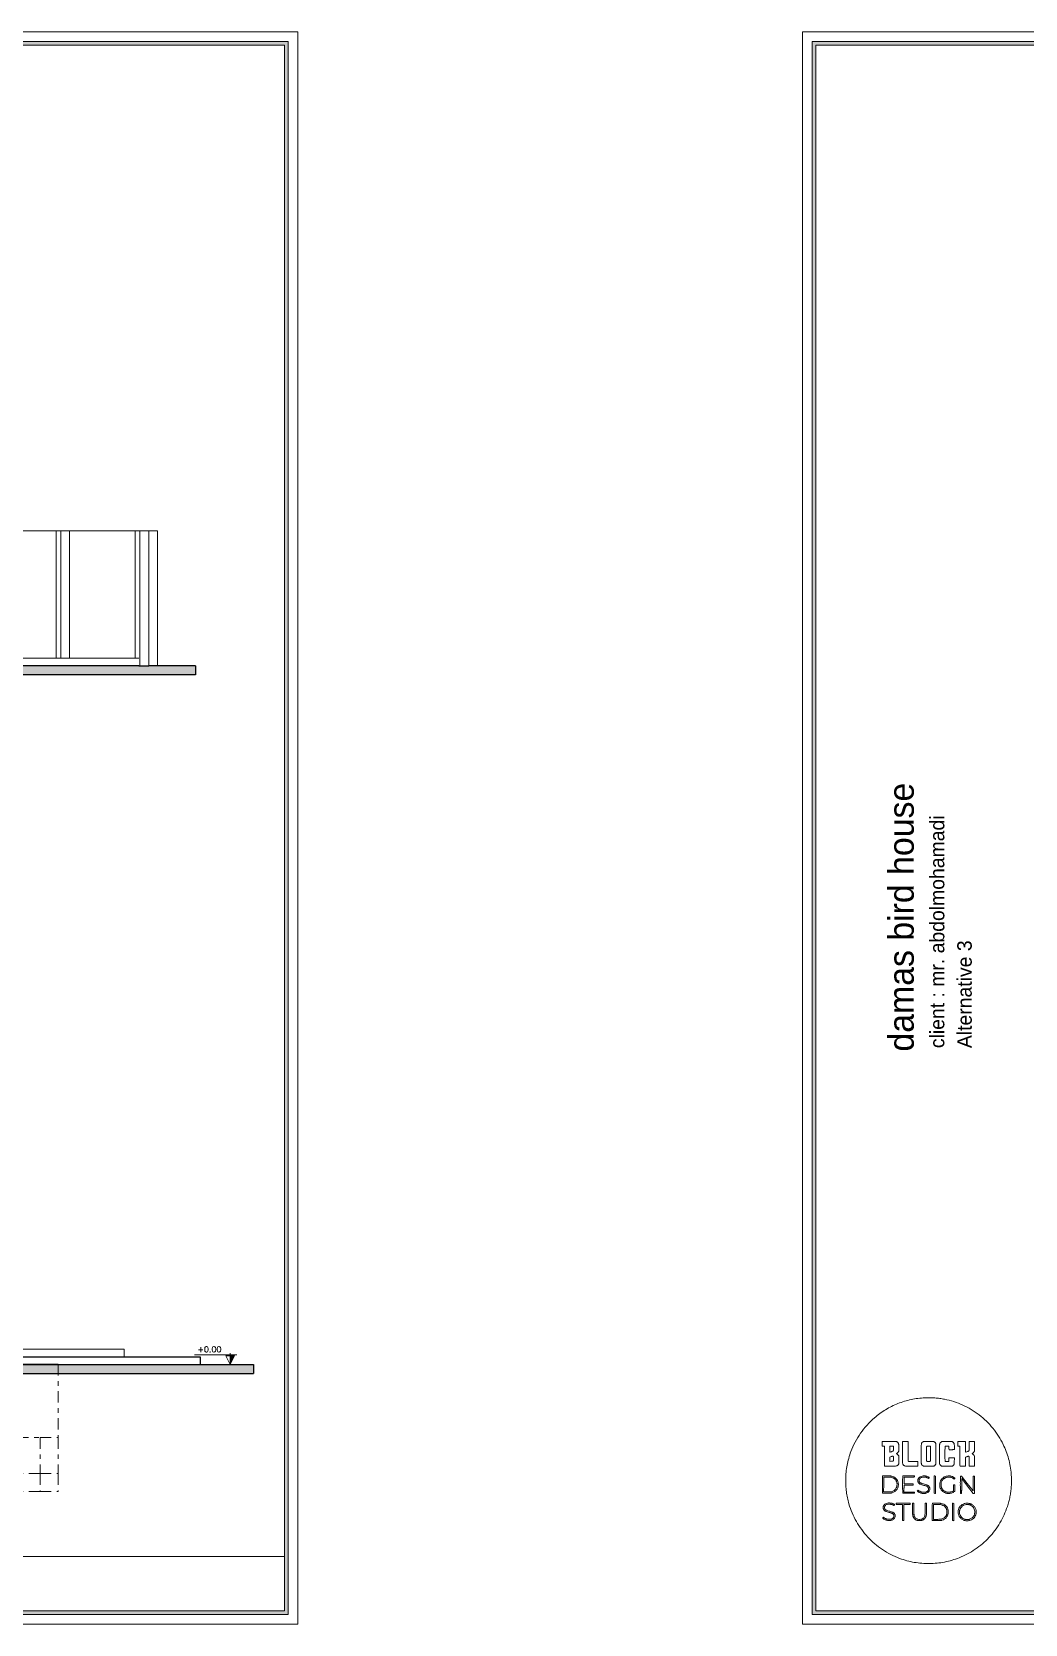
# Model space of a CAD drawing. Header units: metres. Extents: x 294 to 1101, y -498 to -355.
# Drawn here: x 580.18 to 602.3, y -492.8 to -457.36 of the extents above; entities that cross this region are included whole.
import ezdxf

# ---------------------------------------------------------------- set-up
doc = ezdxf.new("R2010")
doc.units = ezdxf.units.M
doc.linetypes.add('DASHDOT2', pattern=[0.5, 0.25, -0.125, 0, -0.125])
for name, color, linetype, lineweight in [('19-JARDINERIA', 80, 'Continuous', 0), ('D', 2, 'Continuous', 13), ('roof', 16, 'DASHDOT2', 18), ('wall', 7, 'Continuous', 25)]:
    doc.layers.add(name, color=color, linetype=linetype, lineweight=lineweight)
doc.styles.add('alalala', font='bgothm.ttf', dxfattribs={"height": 0.2})
doc.styles.add('ROMAND', font='romand.shx', dxfattribs={"height": 0.2})

msp = doc.modelspace()

# ---------------------------------------------------------------- hatches: boundary and pattern name
at = {"layer": '19-JARDINERIA'}
h = msp.add_hatch(color=251, dxfattribs=at)
h.paths.add_polyline_path([(536.373, -492.583), (585.895, -492.583), (585.895, -457.576), (536.373, -457.576)])
h.paths.add_polyline_path([(536.459, -492.497), (585.809, -492.497), (585.809, -457.662), (536.459, -457.662)], flags=16)
h = msp.add_hatch(color=251, dxfattribs=at)
h.paths.add_polyline_path([(597.556, -492.583), (647.077, -492.583), (647.077, -457.576), (597.556, -457.576)])
h.paths.add_polyline_path([(597.641, -492.497), (646.992, -492.497), (646.992, -457.662), (597.641, -457.662)], flags=16)
at = {"layer": 'wall'}
h = msp.add_hatch(color=256, dxfattribs=at)
h.dxf.hatch_style = 1
h.paths.add_polyline_path([(583.827, -471.47), (582.979, -471.47), (582.786, -471.47), (582.593, -471.47), (582.565, -471.47), (569.371, -471.47), (569.371, -471.67), (583.827, -471.67)])
h = msp.add_hatch(color=256, dxfattribs=at)
h.dxf.hatch_style = 1
h.paths.add_polyline_path([(580.768, -487.215), (580.768, -487.015), (580.412, -487.015), (575.412, -487.015), (574.662, -487.015), (574.662, -487.215)])
h = msp.add_hatch(color=256, dxfattribs=at)
h.dxf.hatch_style = 1
h.paths.add_polyline_path([(585.12, -487.015), (583.931, -487.015), (582.166, -487.015), (582.054, -487.015), (582.044, -487.015), (582.043, -487.015), (582.04, -487.015), (582.034, -487.015), (581.986, -487.015), (581.941, -487.015), (581.896, -487.015), (581.851, -487.015), (581.693, -487.015), (581.689, -487.015), (581.328, -487.015), (581.281, -487.015), (581.277, -487.015), (580.996, -487.015), (580.768, -487.015), (580.768, -487.215), (585.12, -487.215)])

# ---------------------------------------------------------------- linework, layer by layer
for p, q in [((582.565, -471.47), (555.268, -471.47)), ((582.565, -471.47), (555.268, -471.47)), ((582.565, -471.47), (578.898, -471.47)), ((582.565, -471.47), (582.593, -471.47)), ((582.593, -471.47), (582.786, -471.47)), ((582.979, -471.47), (582.786, -471.47)), ((583.827, -471.47), (582.979, -471.47)), ((583.827, -471.47), (582.979, -471.47)), ((583.827, -471.67), (542.79, -471.67)), ((583.827, -471.67), (582.979, -471.67)), ((577.253, -486.845), (580.768, -486.845)), ((580.768, -486.845), (582.242, -486.845)), ((582.242, -486.845), (583.931, -486.845)), ((551.231, -487.015), (583.931, -487.015)), ((551.231, -487.015), (583.931, -487.015)), ((575.412, -487.015), (580.412, -487.015)), ((580.768, -487.015), (576.044, -487.015)), ((580.412, -487.015), (583.931, -487.015)), ((580.768, -487.015), (583.931, -487.015)), ((580.768, -487.015), (580.996, -487.015)), ((580.768, -487.015), (580.996, -487.015)), ((580.768, -487.015), (580.996, -487.015)), ((580.768, -487.015), (580.996, -487.015)), ((580.996, -487.015), (583.931, -487.015)), ((580.996, -487.015), (583.931, -487.015)), ((581.024, -487.015), (581.024, -487.015)), ((581.024, -487.015), (581.025, -487.015)), ((581.025, -487.015), (581.025, -487.015)), ((581.025, -487.015), (581.027, -487.015)), ((581.027, -487.015), (581.028, -487.015)), ((581.028, -487.015), (581.03, -487.015)), ((581.03, -487.015), (581.032, -487.015)), ((581.032, -487.015), (581.035, -487.015)), ((581.035, -487.015), (581.037, -487.015)), ((581.037, -487.015), (581.04, -487.015)), ((581.04, -487.015), (581.044, -487.015)), ((581.044, -487.015), (581.047, -487.015)), ((581.047, -487.015), (581.051, -487.015)), ((581.051, -487.015), (581.055, -487.015)), ((581.055, -487.015), (581.059, -487.015)), ((581.059, -487.015), (581.064, -487.015)), ((581.064, -487.015), (581.068, -487.015)), ((581.068, -487.015), (581.073, -487.015)), ((581.071, -487.015), (581.071, -487.015)), ((581.071, -487.015), (581.072, -487.015)), ((581.072, -487.015), (581.072, -487.015)), ((581.072, -487.015), (581.073, -487.015)), ((581.073, -487.015), (581.073, -487.015)), ((581.073, -487.015), (581.074, -487.015)), ((581.073, -487.015), (581.078, -487.015)), ((581.074, -487.015), (581.075, -487.015)), ((581.075, -487.015), (581.076, -487.015)), ((581.076, -487.015), (581.077, -487.015)), ((581.077, -487.015), (581.078, -487.015)), ((581.078, -487.015), (581.079, -487.015)), ((581.078, -487.015), (581.083, -487.015)), ((581.079, -487.015), (581.081, -487.015)), ((581.081, -487.015), (581.082, -487.015)), ((581.082, -487.015), (581.084, -487.015)), ((581.083, -487.015), (581.088, -487.015)), ((581.084, -487.015), (581.086, -487.015)), ((581.086, -487.015), (581.088, -487.015)), ((581.088, -487.015), (581.09, -487.015)), ((581.088, -487.015), (581.093, -487.015)), ((581.09, -487.015), (581.091, -487.015)), ((581.091, -487.015), (581.093, -487.015)), ((581.093, -487.015), (581.095, -487.015)), ((581.093, -487.015), (581.099, -487.015)), ((581.095, -487.015), (581.098, -487.015)), ((581.098, -487.015), (581.1, -487.015)), ((581.099, -487.015), (581.104, -487.015)), ((581.1, -487.015), (581.102, -487.015)), ((581.102, -487.015), (581.104, -487.015)), ((581.104, -487.015), (581.106, -487.015)), ((581.104, -487.015), (581.109, -487.015)), ((581.106, -487.015), (581.108, -487.015)), ((581.108, -487.015), (581.11, -487.015)), ((581.109, -487.015), (581.114, -487.015)), ((581.11, -487.015), (581.112, -487.015)), ((581.112, -487.015), (581.114, -487.015)), ((581.114, -487.015), (581.116, -487.015)), ((581.114, -487.015), (581.12, -487.015)), ((581.116, -487.015), (581.118, -487.015)), ((581.118, -487.015), (581.12, -487.015)), ((581.12, -487.015), (581.122, -487.015)), ((581.12, -487.015), (581.125, -487.015)), ((581.122, -487.015), (581.124, -487.015)), ((581.124, -487.015), (581.125, -487.015)), ((581.125, -487.015), (581.127, -487.015)), ((581.125, -487.015), (581.13, -487.015)), ((581.127, -487.015), (581.128, -487.015)), ((581.128, -487.015), (581.13, -487.015)), ((581.13, -487.015), (581.131, -487.015)), ((581.13, -487.015), (581.135, -487.015)), ((581.131, -487.015), (581.132, -487.015)), ((581.132, -487.015), (581.133, -487.015)), ((581.133, -487.015), (581.134, -487.015)), ((581.134, -487.015), (581.135, -487.015)), ((581.135, -487.015), (581.135, -487.015)), ((581.135, -487.015), (581.136, -487.015)), ((581.135, -487.015), (581.139, -487.015)), ((581.136, -487.015), (581.136, -487.015)), ((581.136, -487.015), (581.136, -487.015)), ((581.136, -487.015), (581.136, -487.015)), ((581.139, -487.015), (581.144, -487.015)), ((581.144, -487.015), (581.148, -487.015)), ((581.148, -487.015), (581.153, -487.015)), ((581.153, -487.015), (581.157, -487.015)), ((581.157, -487.015), (581.161, -487.015)), ((581.161, -487.015), (581.164, -487.015)), ((581.164, -487.015), (581.167, -487.015)), ((581.167, -487.015), (581.17, -487.015)), ((581.17, -487.015), (581.173, -487.015)), ((581.173, -487.015), (581.176, -487.015)), ((581.176, -487.015), (581.178, -487.015)), ((581.178, -487.015), (581.18, -487.015)), ((581.18, -487.015), (581.181, -487.015)), ((581.181, -487.015), (581.182, -487.015)), ((581.182, -487.015), (581.183, -487.015)), ((581.183, -487.015), (581.184, -487.015)), ((581.184, -487.015), (581.184, -487.015)), ((581.277, -487.015), (581.281, -487.015)), ((581.281, -487.015), (581.326, -487.015)), ((581.281, -487.015), (581.328, -487.015)), ((581.296, -487.015), (581.3, -487.015)), ((581.3, -487.015), (581.345, -487.015)), ((581.3, -487.015), (581.348, -487.015)), ((581.326, -487.015), (581.69, -487.015)), ((581.328, -487.015), (581.693, -487.015)), ((581.679, -487.015), (581.686, -487.015)), ((581.686, -487.015), (581.692, -487.015)), ((581.689, -487.015), (581.695, -487.015)), ((581.69, -487.015), (581.851, -487.015)), ((581.692, -487.015), (581.699, -487.015)), ((581.693, -487.015), (581.855, -487.015)), ((581.695, -487.015), (581.7, -487.015)), ((581.699, -487.015), (581.706, -487.015)), ((581.7, -487.015), (581.706, -487.015)), ((581.706, -487.015), (581.714, -487.015)), ((581.706, -487.015), (581.713, -487.015)), ((581.713, -487.015), (581.719, -487.015)), ((581.714, -487.015), (581.721, -487.015)), ((581.719, -487.015), (581.725, -487.015)), ((581.721, -487.015), (581.729, -487.015)), ((581.725, -487.015), (581.732, -487.015)), ((581.729, -487.015), (581.736, -487.015)), ((581.732, -487.015), (581.738, -487.015)), ((581.736, -487.015), (581.744, -487.015)), ((581.738, -487.015), (581.745, -487.015)), ((581.744, -487.015), (581.752, -487.015)), ((581.745, -487.015), (581.751, -487.015)), ((581.751, -487.015), (581.758, -487.015)), ((581.752, -487.015), (581.76, -487.015)), ((581.758, -487.015), (581.765, -487.015)), ((581.76, -487.015), (581.767, -487.015)), ((581.765, -487.015), (581.771, -487.015)), ((581.767, -487.015), (581.775, -487.015)), ((581.771, -487.015), (581.777, -487.015)), ((581.775, -487.015), (581.782, -487.015)), ((581.851, -487.015), (581.896, -487.015)), ((581.896, -487.015), (581.941, -487.015)), ((581.941, -487.015), (581.986, -487.015)), ((581.986, -487.015), (582.031, -487.015)), ((582.031, -487.015), (582.166, -487.015)), ((582.034, -487.015), (582.169, -487.015)), ((582.04, -487.015), (582.044, -487.015)), ((582.04, -487.015), (582.043, -487.015)), ((582.043, -487.015), (582.069, -487.015)), ((582.044, -487.015), (582.071, -487.015)), ((582.054, -487.015), (582.889, -487.015)), ((582.057, -487.015), (582.889, -487.015)), ((582.058, -487.015), (582.062, -487.015)), ((582.058, -487.015), (582.061, -487.015)), ((582.061, -487.015), (582.089, -487.015)), ((582.062, -487.015), (582.091, -487.015)), ((582.166, -487.015), (583.931, -487.015)), ((582.169, -487.015), (583.931, -487.015)), ((582.946, -487.015), (583.76, -487.015)), ((582.946, -487.015), (583.758, -487.015))]:
    msp.add_line(p, q)
at = {"layer": '19-JARDINERIA', "color": 251}
for p, q in [((580.73, -468.47), (579.267, -468.47)), ((580.73, -468.47), (580.833, -468.47)), ((580.73, -471.3), (580.73, -468.47)), ((580.833, -471.3), (580.833, -468.47)), ((581.027, -468.47), (580.833, -468.47)), ((581.027, -471.3), (581.027, -468.47)), ((582.489, -468.47), (581.027, -468.47)), ((582.489, -468.47), (582.593, -468.47)), ((582.489, -471.3), (582.489, -468.47)), ((582.593, -471.47), (582.593, -468.47)), ((582.786, -468.47), (582.593, -468.47)), ((582.979, -468.47), (582.786, -468.47)), ((582.786, -471.47), (582.786, -468.47)), ((582.979, -471.47), (582.979, -468.47)), ((579.267, -471.3), (580.73, -471.3)), ((580.73, -471.3), (580.833, -471.3)), ((580.833, -471.3), (581.027, -471.3)), ((581.027, -471.3), (582.489, -471.3)), ((582.489, -471.3), (582.565, -471.3)), ((577.253, -486.675), (580.768, -486.675)), ((580.768, -486.675), (582.242, -486.675)), ((582.242, -486.675), (582.242, -486.845)), ((541.424, -491.287), (585.809, -491.287))]:
    msp.add_line(p, q, dxfattribs=at)
for points in [[(536.16, -492.796), (586.108, -492.796), (586.108, -457.363), (536.16, -457.363)], [(597.342, -492.796), (647.29, -492.796), (647.29, -457.363), (597.342, -457.363)], [(536.373, -492.583), (585.895, -492.583), (585.895, -457.576), (536.373, -457.576)], [(536.459, -492.497), (585.809, -492.497), (585.809, -457.662), (536.459, -457.662)], [(597.556, -492.583), (647.077, -492.583), (647.077, -457.576), (597.556, -457.576)], [(597.641, -492.497), (646.992, -492.497), (646.992, -457.662), (597.641, -457.662)]]:
    msp.add_lwpolyline(points, close=True, dxfattribs=at)
for points in [[(600.067, -487.759, 0.041698), (599.762, -487.798, 0.041727), (599.468, -487.887, 0.041739), (599.193, -488.024, 0.041776), (598.945, -488.205, 0.031335), (598.779, -488.367, 0.03116), (598.635, -488.548, 0.031255), (598.515, -488.746, 0.03198), (598.421, -488.956, 0.020392), (598.372, -489.107, 0.022073), (598.336, -489.258, 0.022032), (598.314, -489.412, 0.020157), (598.305, -489.572, 0.018155), (598.308, -489.711, 0.019099), (598.321, -489.848, 0.019137), (598.344, -489.983, 0.018391), (598.377, -490.118, 0.058754), (598.544, -490.512, 0.058098), (598.797, -490.858, 0.058063), (599.124, -491.137, 0.058546), (599.506, -491.333, 0.046043), (599.832, -491.421, 0.04583), (600.17, -491.448, 0.045841), (600.507, -491.414, 0.046108), (600.832, -491.318, 0.054866), (601.188, -491.129, 0.054622), (601.495, -490.867, 0.054648), (601.738, -490.544, 0.055021), (601.904, -490.178, 0.015337), (601.936, -490.07, 0.015571), (601.961, -489.961, 0.015221), (601.979, -489.849, 0.013286), (601.992, -489.73, 0.016781), (601.994, -489.68, 0.003885), (601.994, -489.596, 0.003903), (601.993, -489.512, 0.016478), (601.991, -489.462, 0.021157), (601.968, -489.284, 0.023704), (601.931, -489.116, 0.024033), (601.878, -488.953, 0.023043), (601.81, -488.795, 0.057962), (601.581, -488.437, 0.057585), (601.276, -488.14, 0.057632), (600.911, -487.921, 0.05824), (600.507, -487.792, 0.014782), (600.398, -487.774, 0.014774), (600.288, -487.762, 0.01482), (600.177, -487.757, 0.015111)], [(599.436, -488.734, -0.059046), (599.452, -488.741, -0.064503), (599.465, -488.752, -0.063038), (599.475, -488.766, -0.052581), (599.482, -488.783, -0.035992), (599.484, -488.793, -0.021113), (599.486, -488.805, -0.010202), (599.486, -488.825, -0.001459), (599.487, -488.864, -0.001527), (599.487, -488.902, -0.009007), (599.487, -488.921, -0.017216), (599.486, -488.934, -0.038332), (599.485, -488.943, -0.044505), (599.479, -488.958, -0.05456), (599.472, -488.971, -0.050594), (599.461, -488.983, -0.03134), (599.447, -488.994, 0.013037), (599.442, -488.997, 0.021259), (599.439, -489, 0.016667), (599.436, -489.002, 0.343639), (599.436, -489.003, 0.0964), (599.437, -489.004, 0.002963), (599.441, -489.008, 0.005724), (599.447, -489.012, 0.003918), (599.453, -489.016, -0.027645), (599.466, -489.025, -0.044972), (599.475, -489.035, -0.051047), (599.482, -489.045, -0.052588), (599.487, -489.056, -0.048208), (599.488, -489.065, -0.017179), (599.489, -489.078, -0.008514), (599.489, -489.099, -0.001236), (599.489, -489.141, -0.002714), (599.488, -489.193, -0.019197), (599.486, -489.218, -0.040799), (599.483, -489.233, -0.071712), (599.478, -489.245, -0.049264), (599.472, -489.252, -0.036447), (599.465, -489.259, -0.035932), (599.456, -489.265, -0.043254), (599.447, -489.27, -0.044611), (599.427, -489.275, -0.030039), (599.404, -489.278, -0.013319), (599.367, -489.279, -0.001576), (599.284, -489.279), (599.165, -489.279), (599.165, -489.057), (599.165, -488.835), (599.152, -488.835, -0.007826), (599.146, -488.834, -0.005984), (599.14, -488.834, -0.006054), (599.134, -488.834, -0.014191), (599.129, -488.833), (599.12, -488.832), (599.12, -488.782), (599.12, -488.732), (599.125, -488.731, -0.048374), (599.128, -488.731, -0.00016), (599.171, -488.73, -0.000889), (599.22, -488.73, -0.000557), (599.278, -488.73, -0.000514), (599.366, -488.731, -0.004698), (599.404, -488.731, -0.008642), (599.426, -488.732, -0.06747)], [(599.289, -488.902, 0.002221), (599.289, -488.927, 0.003704), (599.29, -488.949, 0.000552), (599.29, -488.968, 0.406646), (599.291, -488.969, 0.08267), (599.296, -488.968, 0.001498), (599.322, -488.959, 0.00197), (599.348, -488.949, 0.059127), (599.354, -488.946, 0.039972), (599.357, -488.945, 0.020829), (599.359, -488.942, 0.020578), (599.361, -488.939, 0.029459), (599.363, -488.937, 0.078838), (599.365, -488.932, 0.039123), (599.366, -488.925, 0.017029), (599.367, -488.913, 0.00204), (599.367, -488.887), (599.367, -488.844), (599.362, -488.839, 0.084595), (599.358, -488.836, 0.081607), (599.354, -488.835, 0.028435), (599.346, -488.835, 0.002101), (599.323, -488.835), (599.289, -488.835)], [(599.695, -488.949, 0.000328), (599.695, -489.078, 0.003103), (599.696, -489.133, 0.002168), (599.696, -489.167, 0.193099), (599.698, -489.171, 0.18334), (599.702, -489.173, 0.007882), (599.718, -489.174, 0.006391), (599.745, -489.174, 0.00075), (599.805, -489.174), (599.909, -489.174), (599.909, -489.228), (599.909, -489.281), (599.889, -489.282, -0.018339), (599.851, -489.283, -0.001582), (599.754, -489.283, -0.000673), (599.65, -489.281, -0.055283), (599.634, -489.279, -0.050464), (599.616, -489.273, -0.052118), (599.6, -489.263, -0.055006), (599.587, -489.251, -0.072459), (599.578, -489.237, -0.069353), (599.573, -489.217, -0.026197), (599.57, -489.188, -0.008188), (599.569, -489.134, -0.000462), (599.569, -488.966), (599.569, -488.73), (599.632, -488.73), (599.695, -488.73)], [(600.26, -488.732, -0.056866), (600.277, -488.739, -0.071784), (600.291, -488.748, -0.071837), (600.302, -488.761, -0.057056), (600.309, -488.778, -0.034608), (600.312, -488.787, -0.024553), (600.313, -488.798, -0.012031), (600.314, -488.815, -0.00174), (600.315, -488.849, -0.003989), (600.315, -488.881, -0.000891), (600.315, -488.936, -0.000925), (600.315, -489, -0.000894), (600.315, -489.064, -0.000367), (600.314, -489.167, -0.005963), (600.314, -489.202, -0.017732), (600.312, -489.221, -0.057558), (600.31, -489.233, -0.051877), (600.303, -489.247, -0.055884), (600.293, -489.26, -0.05551), (600.281, -489.27, -0.050012), (600.266, -489.278, -0.058453), (600.257, -489.28, -0.026551), (600.244, -489.282, -0.009255), (600.222, -489.282, -0.000667), (600.159, -489.283, -0.001563), (600.116, -489.283, -0.003388), (600.083, -489.283, -0.003108), (600.059, -489.282, -0.032054), (600.048, -489.281, -0.073099), (600.026, -489.274, -0.086592), (600.008, -489.262, -0.085558), (599.996, -489.244, -0.069419), (599.989, -489.221, -0.039837), (599.987, -489.199, -0.000286), (599.987, -489.012, -0.000459), (599.987, -488.831, -0.023763), (599.989, -488.796, -0.030316), (599.991, -488.781, -0.052134), (599.995, -488.768, -0.057182), (600.001, -488.758, -0.046033), (600.01, -488.748, -0.086422), (600.028, -488.737, -0.066053), (600.051, -488.731, -0.029049), (600.088, -488.729, -0.003624), (600.168, -488.729, -0.001426), (600.211, -488.729, -0.007292), (600.234, -488.73, -0.012917), (600.249, -488.731, -0.034131)], [(600.111, -488.838, 0.070318), (600.11, -488.84, 0.029422), (600.108, -488.843, 0.028391), (600.107, -488.847, 0.032811), (600.106, -488.85, 0.034229), (600.106, -488.857, 0.000366), (600.105, -488.901, 0.001159), (600.105, -488.952, 0.000753), (600.106, -489.012), (600.106, -489.165), (600.11, -489.169, 0.079498), (600.114, -489.171, 0.049002), (600.118, -489.173, 0.029759), (600.124, -489.174, 0.007661), (600.135, -489.176, 0.008601), (600.143, -489.177, 0.009308), (600.151, -489.177, 0.008886), (600.158, -489.177, 0.043789), (600.161, -489.177, 0.019897), (600.172, -489.175, 0.027605), (600.181, -489.172, 0.029884), (600.188, -489.169, 0.123269), (600.192, -489.166, 0.145365), (600.193, -489.161, 0.003815), (600.194, -489.136, 0.004071), (600.194, -489.095, 0.000513), (600.195, -489.006, 0.000799), (600.194, -488.934, 0.002518), (600.194, -488.886, 0.001196), (600.193, -488.85, 0.079511), (600.192, -488.844, 0.037007), (600.191, -488.842, 0.033047), (600.19, -488.84, 0.034579), (600.188, -488.838, 0.081582), (600.187, -488.836, 0.106279), (600.184, -488.836, 0.004361), (600.174, -488.835, 0.007425), (600.162, -488.835, 0.005182), (600.149, -488.835, 0.002529), (600.129, -488.835, 0.02212), (600.12, -488.835, 0.053537), (600.115, -488.836, 0.118772)], [(600.675, -488.735, -0.067475), (600.69, -488.743, -0.067518), (600.703, -488.754, -0.063309), (600.713, -488.769, -0.048857), (600.72, -488.787, -0.03915), (600.722, -488.795, -0.013628), (600.723, -488.808, -0.008772), (600.724, -488.826, -0.002304), (600.724, -488.855), (600.725, -488.912), (600.703, -488.913, -0.006648), (600.692, -488.913, -0.00242), (600.676, -488.914, -0.002399), (600.659, -488.914, -0.002863), (600.643, -488.914), (600.605, -488.914), (600.604, -488.881, 0.006279), (600.603, -488.857, 0.047723), (600.601, -488.846, 0.118885), (600.598, -488.84, 0.147402), (600.593, -488.837, 0.064274), (600.582, -488.835, 0.006437), (600.557, -488.835, 0.004299), (600.53, -488.836, 0.122112), (600.523, -488.838, 0.082282), (600.522, -488.839, 0.037303), (600.52, -488.842, 0.035631), (600.518, -488.845, 0.040749), (600.517, -488.848, 0.063653), (600.516, -488.854, 0.000995), (600.516, -488.892, 0.002246), (600.515, -488.941, 0.000897), (600.515, -489.008, 0.000562), (600.515, -489.093, 0.003889), (600.516, -489.134, 0.003795), (600.516, -489.16, 0.111544), (600.518, -489.166, 0.118299), (600.523, -489.172, 0.095612), (600.53, -489.175, 0.050103), (600.541, -489.177, 0.010251), (600.562, -489.177, 0.00347), (600.579, -489.177, 0.026474), (600.587, -489.177, 0.057755), (600.592, -489.176, 0.072742), (600.596, -489.173, 0.103263), (600.6, -489.168, 0.086675), (600.603, -489.162, 0.036817), (600.604, -489.151, 0.004478), (600.604, -489.126), (600.604, -489.095), (600.665, -489.095), (600.725, -489.095), (600.724, -489.136, -0.003433), (600.722, -489.175, -0.006518), (600.721, -489.207, -0.005661), (600.719, -489.231, -0.061372), (600.717, -489.24, -0.060172), (600.711, -489.253, -0.056861), (600.702, -489.264, -0.054174), (600.69, -489.273, -0.045883), (600.677, -489.28, -0.058714), (600.667, -489.282, -0.024739), (600.653, -489.283, -0.008506), (600.629, -489.284, -0.00059), (600.56, -489.284, -0.000571), (600.49, -489.284, -0.008771), (600.466, -489.283, -0.026418), (600.453, -489.282, -0.057706), (600.443, -489.28, -0.053755), (600.431, -489.273, -0.04569), (600.42, -489.265, -0.043916), (600.411, -489.254, -0.04141), (600.403, -489.241), (600.396, -489.226), (600.395, -489.019, -0.000676), (600.395, -488.929, -0.00162), (600.395, -488.862, -0.000863), (600.396, -488.81, -0.035696), (600.396, -488.799, -0.02665), (600.4, -488.784, -0.045075), (600.404, -488.772, -0.048463), (600.41, -488.762, -0.037141), (600.419, -488.752, -0.082526), (600.436, -488.739, -0.081378), (600.457, -488.733, -0.032187), (600.491, -488.731, -0.003066), (600.575, -488.731, -0.000882), (600.629, -488.731, -0.009372), (600.651, -488.732, -0.023617), (600.664, -488.733, -0.042447)], [(601.173, -488.829, -0.001902), (601.173, -488.897, -0.015552), (601.172, -488.928, -0.035144), (601.169, -488.946, -0.065957), (601.164, -488.961, -0.045523), (601.158, -488.969, -0.025906), (601.151, -488.979, -0.025523), (601.141, -488.987, -0.03524), (601.132, -488.994, 0.019089), (601.128, -488.997, 0.038569), (601.126, -488.999, 0.050353), (601.124, -489.002, 0.191994), (601.123, -489.003, 0.151611), (601.124, -489.005, 0.014249), (601.128, -489.008, 0.017241), (601.132, -489.012, 0.012721), (601.138, -489.016, -0.01051), (601.15, -489.024, -0.042377), (601.156, -489.03, -0.052572), (601.161, -489.037, -0.022466), (601.166, -489.046), (601.173, -489.059), (601.173, -489.17), (601.173, -489.28), (601.113, -489.28), (601.054, -489.28), (601.053, -489.175, 0.000698), (601.052, -489.112, 0.006998), (601.052, -489.086, 0.01284), (601.051, -489.071, 0.122831), (601.049, -489.065, 0.168586), (601.043, -489.061, 0.107061), (601.036, -489.06, 0.050627), (601.023, -489.063, 0.010002), (601.002, -489.07), (600.973, -489.08), (600.973, -489.18), (600.973, -489.279), (600.912, -489.279), (600.85, -489.279), (600.848, -489.26, -0.014705), (600.848, -489.247, -0.000406), (600.848, -489.187, -0.000836), (600.847, -489.117, -0.000573), (600.847, -489.038), (600.847, -488.835), (600.825, -488.834), (600.804, -488.834), (600.804, -488.783), (600.804, -488.733), (600.888, -488.732), (600.972, -488.732), (600.972, -488.851), (600.972, -488.97), (601.003, -488.96, 0.004385), (601.026, -488.952, 0.030307), (601.037, -488.947, 0.063352), (601.044, -488.942, 0.076956), (601.048, -488.937, 0.109274), (601.051, -488.93, 0.017341), (601.052, -488.917, 0.00782), (601.052, -488.892, 0.000685), (601.053, -488.83), (601.053, -488.73), (601.113, -488.73), (601.173, -488.731)], [(599.319, -489.068), (599.289, -489.078), (599.289, -489.125), (599.289, -489.173), (599.324, -489.172, 0.008433), (599.354, -489.171, 0.161241), (599.362, -489.168, 0.195562), (599.366, -489.16, 0.013428), (599.368, -489.136, 0.015461), (599.369, -489.113, 0.013967), (599.368, -489.089, 0.008942), (599.366, -489.067, 0.149434), (599.363, -489.061, 0.191285), (599.359, -489.059, 0.069558), (599.351, -489.059, 0.034893), (599.34, -489.061, 0.007014)], [(599.318, -489.5, -0.067071), (599.375, -489.519, -0.077828), (599.423, -489.552, -0.080234), (599.456, -489.598, -0.077425), (599.475, -489.652, -0.08701), (599.475, -489.725, -0.096903), (599.449, -489.792, -0.097985), (599.401, -489.843, -0.091063), (599.336, -489.873, -0.028566), (599.314, -489.878, -0.021148), (599.29, -489.88, -0.012961), (599.257, -489.881, -0.003088), (599.202, -489.881), (599.121, -489.881), (599.121, -489.729, -0.000886), (599.121, -489.668, -0.001025), (599.121, -489.61, -0.000914), (599.121, -489.561, -0.006059), (599.121, -489.536), (599.123, -489.495), (599.212, -489.496, -0.001409), (599.258, -489.496, -0.005296), (599.286, -489.497, -0.007815), (599.306, -489.498, -0.030155)], [(599.151, -489.614, -0.001149), (599.151, -489.655, -0.000783), (599.151, -489.701, -0.000789), (599.151, -489.745, -0.001591), (599.15, -489.78), (599.149, -489.855), (599.227, -489.854, 0.001523), (599.268, -489.853, 0.006455), (599.292, -489.852, 0.010037), (599.309, -489.851, 0.03849), (599.318, -489.85, 0.043707), (599.356, -489.837, 0.056856), (599.387, -489.819, 0.060078), (599.412, -489.795, 0.057999), (599.431, -489.766, 0.024507), (599.439, -489.748, 0.036685), (599.444, -489.732, 0.034068), (599.446, -489.714, 0.01773), (599.447, -489.691, 0.017465), (599.447, -489.667, 0.035583), (599.444, -489.649, 0.038286), (599.439, -489.632, 0.023802), (599.431, -489.612, 0.038483), (599.418, -489.59, 0.045973), (599.402, -489.571, 0.045689), (599.383, -489.555, 0.037251), (599.36, -489.542, 0.039262), (599.334, -489.532, 0.039794), (599.306, -489.526, 0.026274), (599.269, -489.523, 0.006926), (599.21, -489.522), (599.151, -489.522)], [(599.759, -489.498), (599.833, -489.499), (599.833, -489.507, -0.013798), (599.833, -489.51, -0.009073), (599.833, -489.514, -0.009131), (599.832, -489.517, -0.01735), (599.832, -489.52), (599.831, -489.526), (599.717, -489.525), (599.604, -489.523), (599.604, -489.599), (599.604, -489.674), (599.705, -489.674), (599.807, -489.675), (599.808, -489.688), (599.808, -489.701), (599.706, -489.701), (599.605, -489.701), (599.603, -489.743, 0.002056), (599.603, -489.762, 0.001371), (599.602, -489.783, 0.00138), (599.602, -489.804, 0.002706), (599.602, -489.821), (599.602, -489.856), (599.721, -489.856), (599.839, -489.856), (599.839, -489.87), (599.839, -489.883), (599.706, -489.883), (599.574, -489.883), (599.573, -489.731, -0.000881), (599.573, -489.67, -0.001021), (599.573, -489.612, -0.000909), (599.573, -489.563, -0.00607), (599.574, -489.538), (599.575, -489.497), (599.63, -489.497, -0.001705), (599.656, -489.497, -0.000776), (599.69, -489.497, -0.000769), (599.726, -489.498, -0.001057)], [(600.075, -489.499, -0.012324), (600.082, -489.5, -0.006493), (600.091, -489.502, -0.006456), (600.099, -489.504, -0.009892), (600.107, -489.506, -0.025226), (600.121, -489.511, -0.012166), (600.139, -489.518, -0.008172), (600.156, -489.526, -0.104626), (600.161, -489.531, -0.158469), (600.162, -489.533, -0.066919), (600.162, -489.535, -0.040853), (600.161, -489.539, -0.012467), (600.159, -489.544, -0.011997), (600.157, -489.549, -0.019796), (600.155, -489.552, -0.01467), (600.153, -489.555, -0.362052), (600.152, -489.555, -0.010082), (600.151, -489.554, -0.000157), (600.145, -489.551, -0.000419), (600.138, -489.548, -0.000277), (600.13, -489.544, 0.021198), (600.111, -489.535, 0.033964), (600.094, -489.53, 0.032992), (600.075, -489.526, 0.018656), (600.053, -489.525, 0.040633), (600.015, -489.526, 0.070188), (599.984, -489.535, 0.085456), (599.962, -489.549, 0.09772), (599.946, -489.57, 0.022935), (599.944, -489.577, 0.040789), (599.942, -489.583, 0.033558), (599.941, -489.589, 0.010848), (599.941, -489.599, 0.02987), (599.942, -489.613, 0.062161), (599.944, -489.624, 0.067177), (599.949, -489.633, 0.04056), (599.958, -489.642, 0.058402), (599.971, -489.653, 0.039794), (599.989, -489.662, 0.024182), (600.016, -489.671, 0.005946), (600.06, -489.683, -0.010468), (600.097, -489.694, -0.030325), (600.122, -489.704, -0.042307), (600.141, -489.714, -0.047764), (600.157, -489.727, -0.074768), (600.169, -489.744, -0.063784), (600.177, -489.764, -0.061525), (600.179, -489.786, -0.060349), (600.176, -489.809, -0.072466), (600.165, -489.834, -0.075425), (600.148, -489.854, -0.068731), (600.124, -489.87, -0.047185), (600.094, -489.882, -0.038729), (600.075, -489.885, -0.018903), (600.051, -489.887, -0.018837), (600.026, -489.887, -0.030589), (600.005, -489.885, -0.029224), (599.977, -489.878, -0.030124), (599.951, -489.869, -0.031969), (599.928, -489.858, -0.049327), (599.91, -489.844), (599.899, -489.835), (599.904, -489.826, 0.000212), (599.906, -489.823, 0.000231), (599.908, -489.82, 0.000216), (599.91, -489.817, 0.001141), (599.911, -489.816, -0.296279), (599.912, -489.815, -0.091505), (599.915, -489.816, -0.040165), (599.918, -489.818, -0.008394), (599.925, -489.823, 0.039562), (599.942, -489.835, 0.028838), (599.962, -489.845, 0.028038), (599.984, -489.853, 0.030737), (600.006, -489.858, 0.032984), (600.022, -489.86, 0.01349), (600.044, -489.86, 0.013445), (600.066, -489.859, 0.034453), (600.082, -489.857, 0.045244), (600.103, -489.851, 0.056803), (600.12, -489.841, 0.061567), (600.134, -489.829, 0.070593), (600.144, -489.814, 0.022451), (600.146, -489.808, 0.038415), (600.148, -489.802, 0.033901), (600.148, -489.796, 0.013598), (600.149, -489.787, 0.037622), (600.148, -489.774, 0.055484), (600.144, -489.762, 0.059628), (600.139, -489.753, 0.053231), (600.132, -489.744, 0.043098), (600.118, -489.733, 0.043868), (600.102, -489.725, 0.028273), (600.081, -489.718, 0.007066), (600.045, -489.708, -0.00898), (599.998, -489.694, -0.031871), (599.968, -489.683, -0.04873), (599.947, -489.672, -0.0573), (599.93, -489.657, -0.04017), (599.922, -489.646, -0.053176), (599.916, -489.634, -0.048647), (599.913, -489.622, -0.027056), (599.911, -489.606, -0.025976), (599.911, -489.591, -0.040785), (599.913, -489.578, -0.041173), (599.917, -489.566, -0.027118), (599.923, -489.553, -0.111272), (599.946, -489.526, -0.074821), (599.982, -489.507, -0.065866), (600.026, -489.498, -0.054101)], [(600.303, -489.566, -0.002465), (600.303, -489.6, -0.000803), (600.303, -489.65, -0.0008), (600.303, -489.705, -0.000901), (600.302, -489.759), (600.301, -489.886), (600.287, -489.885), (600.273, -489.884), (600.273, -489.733, -0.000882), (600.272, -489.672, -0.001023), (600.273, -489.614, -0.00091), (600.273, -489.565, -0.006066), (600.273, -489.54), (600.275, -489.499), (600.288, -489.499), (600.302, -489.5)], [(600.628, -489.499, -0.030605), (600.654, -489.504, -0.032879), (600.68, -489.512, -0.034031), (600.703, -489.524, -0.038646), (600.723, -489.537, -0.005718), (600.729, -489.542, -0.00885), (600.734, -489.546, -0.003903), (600.738, -489.55, -0.208923), (600.738, -489.551, -0.174443), (600.738, -489.552, -0.006664), (600.736, -489.555, -0.011255), (600.733, -489.558, -0.00762), (600.729, -489.562), (600.72, -489.571), (600.716, -489.567, 0.047186), (600.709, -489.561, 0.014683), (600.698, -489.553, 0.015177), (600.686, -489.545, 0.026172), (600.676, -489.54, 0.05074), (600.648, -489.53, 0.038572), (600.615, -489.525, 0.037661), (600.581, -489.526, 0.0417), (600.549, -489.531, 0.035442), (600.535, -489.536, 0.017971), (600.519, -489.543, 0.017899), (600.503, -489.552, 0.028868), (600.489, -489.561, 0.049173), (600.469, -489.58, 0.044992), (600.452, -489.603, 0.043992), (600.439, -489.629, 0.042562), (600.43, -489.658, 0.038157), (600.428, -489.675, 0.017544), (600.428, -489.698, 0.017469), (600.429, -489.72, 0.041874), (600.432, -489.737, 0.044724), (600.44, -489.759, 0.030404), (600.453, -489.783, 0.030639), (600.469, -489.804, 0.050626), (600.485, -489.82, 0.038552), (600.509, -489.837, 0.04432), (600.534, -489.849, 0.04335), (600.561, -489.856, 0.034282), (600.592, -489.86, 0.030736), (600.621, -489.859, 0.03875), (600.648, -489.855, 0.041329), (600.673, -489.847, 0.045033), (600.695, -489.835), (600.707, -489.827), (600.707, -489.76), (600.707, -489.693), (600.721, -489.694), (600.736, -489.694), (600.736, -489.766), (600.737, -489.838), (600.728, -489.845, -0.042464), (600.702, -489.863, -0.045284), (600.674, -489.875, -0.042718), (600.643, -489.883, -0.031191), (600.607, -489.887, -0.016351), (600.583, -489.887, -0.027617), (600.563, -489.885, -0.029261), (600.544, -489.881, -0.021454), (600.524, -489.875, -0.060219), (600.483, -489.855, -0.059339), (600.448, -489.825, -0.059872), (600.421, -489.788, -0.063479), (600.404, -489.746, -0.067419), (600.397, -489.69, -0.069592), (600.406, -489.634, -0.071269), (600.429, -489.584, -0.076631), (600.465, -489.544, -0.054514), (600.5, -489.521, -0.050972), (600.54, -489.505, -0.050144), (600.584, -489.498, -0.049255)], [(601.011, -489.667), (601.14, -489.832), (601.141, -489.783, 0.003119), (601.141, -489.757, 0.000795), (601.142, -489.715, 0.00081), (601.142, -489.667, 0.000821), (601.142, -489.619), (601.142, -489.503), (601.157, -489.503), (601.172, -489.503), (601.171, -489.695), (601.171, -489.886), (601.158, -489.886), (601.146, -489.886), (601.017, -489.722), (600.889, -489.557), (600.888, -489.672, 0.000182), (600.887, -489.72, 0.000177), (600.887, -489.768, 0.000174), (600.887, -489.811, 0.000652), (600.886, -489.837), (600.886, -489.888), (600.872, -489.887), (600.858, -489.886), (600.857, -489.735, -0.000883), (600.857, -489.674, -0.001023), (600.857, -489.616, -0.000911), (600.858, -489.566, -0.006066), (600.858, -489.542), (600.859, -489.501), (600.871, -489.501), (600.883, -489.502)], [(599.304, -490.101, -0.012324), (599.311, -490.102, -0.006493), (599.319, -490.104, -0.006456), (599.328, -490.106, -0.009892), (599.336, -490.108, -0.025226), (599.35, -490.113, -0.012166), (599.368, -490.121, -0.008172), (599.385, -490.129, -0.104626), (599.39, -490.133, -0.158469), (599.391, -490.135, -0.066919), (599.391, -490.137, -0.040853), (599.39, -490.141, -0.012467), (599.387, -490.147, -0.011997), (599.385, -490.151, -0.019796), (599.383, -490.154, -0.01467), (599.382, -490.157, -0.362052), (599.381, -490.157, -0.010082), (599.38, -490.157, -0.000157), (599.374, -490.154, -0.000419), (599.367, -490.15, -0.000277), (599.359, -490.146, 0.021198), (599.34, -490.137, 0.033964), (599.322, -490.132, 0.032992), (599.304, -490.129, 0.018656), (599.282, -490.127, 0.040633), (599.244, -490.128, 0.070188), (599.213, -490.137, 0.085456), (599.19, -490.152, 0.09772), (599.175, -490.172, 0.022935), (599.172, -490.179, 0.040789), (599.171, -490.185, 0.033558), (599.17, -490.191, 0.010848), (599.17, -490.201, 0.02987), (599.171, -490.215, 0.062161), (599.173, -490.226, 0.067177), (599.178, -490.235, 0.04056), (599.186, -490.244, 0.058402), (599.2, -490.255, 0.039794), (599.218, -490.264, 0.024182), (599.245, -490.273, 0.005946), (599.289, -490.285, -0.010468), (599.326, -490.296, -0.030325), (599.351, -490.306, -0.042307), (599.37, -490.316, -0.047764), (599.386, -490.329, -0.074768), (599.398, -490.346, -0.063784), (599.405, -490.366, -0.061525), (599.408, -490.388, -0.060349), (599.405, -490.411, -0.072466), (599.394, -490.436, -0.075425), (599.377, -490.456, -0.068731), (599.353, -490.472, -0.047185), (599.322, -490.484, -0.038729), (599.304, -490.487, -0.018903), (599.279, -490.489, -0.018837), (599.254, -490.489, -0.030589), (599.233, -490.487, -0.029224), (599.206, -490.481, -0.030124), (599.18, -490.471, -0.031969), (599.157, -490.46, -0.049327), (599.139, -490.447), (599.128, -490.437), (599.133, -490.429, 0.000212), (599.135, -490.425, 0.000231), (599.137, -490.422, 0.000216), (599.139, -490.419, 0.001141), (599.139, -490.418, -0.296279), (599.141, -490.417, -0.091505), (599.143, -490.418, -0.040165), (599.147, -490.42, -0.008394), (599.154, -490.425, 0.039562), (599.17, -490.437, 0.028838), (599.191, -490.447, 0.028038), (599.213, -490.455, 0.030737), (599.235, -490.46, 0.032984), (599.251, -490.462, 0.01349), (599.273, -490.463, 0.013445), (599.295, -490.462, 0.034453), (599.311, -490.459, 0.045244), (599.331, -490.453, 0.056803), (599.349, -490.444, 0.061567), (599.363, -490.431, 0.070593), (599.372, -490.416, 0.022451), (599.375, -490.41, 0.038415), (599.376, -490.404, 0.033901), (599.377, -490.398, 0.013598), (599.377, -490.39, 0.037622), (599.376, -490.376, 0.055484), (599.373, -490.365, 0.059628), (599.368, -490.355, 0.053231), (599.36, -490.346, 0.043098), (599.347, -490.335, 0.043868), (599.331, -490.327, 0.028273), (599.31, -490.32, 0.007066), (599.274, -490.31, -0.00898), (599.226, -490.297, -0.031871), (599.197, -490.286, -0.04873), (599.176, -490.274, -0.0573), (599.159, -490.259, -0.04017), (599.151, -490.248, -0.053176), (599.145, -490.237, -0.048647), (599.142, -490.224, -0.027056), (599.14, -490.208, -0.025976), (599.14, -490.193, -0.040785), (599.142, -490.18, -0.041173), (599.146, -490.168, -0.027118), (599.152, -490.155, -0.111272), (599.175, -490.128, -0.074821), (599.211, -490.109, -0.065866), (599.255, -490.1, -0.054101)], [(599.677, -490.104), (599.738, -490.106), (599.738, -490.118), (599.737, -490.131), (599.669, -490.13), (599.601, -490.13), (599.599, -490.212, 0.001414), (599.599, -490.25, 0.000722), (599.599, -490.299, 0.000717), (599.598, -490.348, 0.001077), (599.598, -490.392), (599.598, -490.49), (599.584, -490.49), (599.569, -490.49), (599.569, -490.31), (599.569, -490.13), (599.5, -490.13), (599.431, -490.13), (599.431, -490.118, -0.009794), (599.431, -490.113, -0.013945), (599.431, -490.109, -0.009871), (599.432, -490.105, -0.164193), (599.432, -490.104, -0.198766), (599.435, -490.103, -0.000132), (599.525, -490.103, -0.001805), (599.609, -490.103, -0.003426)], [(599.823, -490.225, 0.001473), (599.824, -490.308, 0.01178), (599.825, -490.346, 0.025978), (599.827, -490.37, 0.042581), (599.832, -490.39, 0.081647), (599.85, -490.423, 0.096001), (599.877, -490.447, 0.087821), (599.913, -490.461, 0.057286), (599.958, -490.464, 0.063353), (599.997, -490.457, 0.09075), (600.028, -490.441, 0.092774), (600.052, -490.415, 0.069109), (600.067, -490.379, 0.034754), (600.069, -490.367, 0.018118), (600.07, -490.353, 0.008223), (600.071, -490.329, 0.001025), (600.072, -490.277, 0.000533), (600.073, -490.24, 0.000491), (600.073, -490.203, 0.00049), (600.074, -490.169, 0.001628), (600.074, -490.147), (600.074, -490.105), (600.089, -490.105), (600.103, -490.105), (600.103, -490.218, -0.001565), (600.103, -490.264, -0.002212), (600.103, -490.305, -0.001706), (600.102, -490.338, -0.020085), (600.101, -490.351, -0.017039), (600.099, -490.37, -0.022715), (600.095, -490.387, -0.023958), (600.09, -490.402, -0.02312), (600.084, -490.418, -0.017877), (600.079, -490.427, -0.029885), (600.074, -490.434, -0.026452), (600.068, -490.441, -0.010857), (600.059, -490.451, -0.022334), (600.045, -490.463, -0.039049), (600.033, -490.472, -0.038508), (600.019, -490.479, -0.021053), (600.001, -490.485, -0.016156), (599.99, -490.488, -0.033275), (599.981, -490.489, -0.021473), (599.97, -490.49, -0.003479), (599.948, -490.49, -0.003479), (599.926, -490.49, -0.021473), (599.915, -490.489, -0.033275), (599.906, -490.488, -0.016156), (599.894, -490.485, -0.021053), (599.877, -490.479, -0.038508), (599.863, -490.472, -0.039049), (599.85, -490.463, -0.022334), (599.837, -490.451, -0.010786), (599.828, -490.441, -0.026642), (599.822, -490.434, -0.030233), (599.817, -490.427, -0.01805), (599.812, -490.418, -0.025564), (599.805, -490.401, -0.02554), (599.8, -490.384, -0.024644), (599.797, -490.366, -0.020555), (599.795, -490.347, -0.012751), (599.794, -490.333, -0.001173), (599.794, -490.299, -0.001513), (599.794, -490.258, -0.001186), (599.794, -490.214), (599.794, -490.103), (599.809, -490.103), (599.823, -490.103)], [(600.429, -490.11, -0.067071), (600.486, -490.129, -0.077828), (600.534, -490.162, -0.080234), (600.568, -490.208, -0.077425), (600.586, -490.262, -0.08701), (600.586, -490.335, -0.096903), (600.56, -490.402, -0.097985), (600.512, -490.453, -0.091063), (600.447, -490.483, -0.028566), (600.425, -490.488, -0.021148), (600.402, -490.49, -0.012961), (600.368, -490.491, -0.003088), (600.313, -490.491), (600.232, -490.491), (600.232, -490.339, -0.000886), (600.232, -490.278, -0.001025), (600.232, -490.22, -0.000914), (600.232, -490.171, -0.006059), (600.233, -490.146), (600.234, -490.104), (600.323, -490.106, -0.001409), (600.369, -490.106, -0.005296), (600.398, -490.107, -0.007815), (600.417, -490.108, -0.030155)], [(600.263, -490.224, -0.001149), (600.262, -490.264, -0.000783), (600.262, -490.311, -0.000789), (600.262, -490.355, -0.001591), (600.261, -490.39), (600.26, -490.465), (600.338, -490.464, 0.001523), (600.379, -490.463, 0.006455), (600.404, -490.462, 0.010037), (600.42, -490.461, 0.03849), (600.43, -490.46, 0.043707), (600.467, -490.447, 0.056856), (600.498, -490.429, 0.060078), (600.523, -490.405, 0.057999), (600.542, -490.376, 0.024507), (600.55, -490.358, 0.036685), (600.555, -490.342, 0.034068), (600.558, -490.324, 0.01773), (600.559, -490.301, 0.017465), (600.558, -490.277, 0.035583), (600.555, -490.259, 0.038286), (600.55, -490.242, 0.023802), (600.542, -490.222, 0.038483), (600.529, -490.2, 0.045973), (600.513, -490.181, 0.045689), (600.494, -490.165, 0.037251), (600.471, -490.152, 0.039262), (600.445, -490.142, 0.039794), (600.417, -490.136, 0.026274), (600.38, -490.133, 0.006926), (600.321, -490.132), (600.263, -490.132)], [(600.713, -490.174, -0.002465), (600.713, -490.208, -0.000803), (600.713, -490.258, -0.0008), (600.713, -490.313, -0.000901), (600.712, -490.367), (600.711, -490.494), (600.697, -490.493), (600.683, -490.492), (600.682, -490.341, -0.000882), (600.682, -490.28, -0.001023), (600.682, -490.222, -0.00091), (600.683, -490.173, -0.006066), (600.683, -490.148), (600.684, -490.107), (600.698, -490.107), (600.712, -490.108)], [(601.061, -490.111, -0.017187), (601.079, -490.117, -0.021268), (601.095, -490.123, -0.022146), (601.11, -490.13, -0.02193), (601.124, -490.138, -0.085196), (601.17, -490.181, -0.082508), (601.199, -490.237, -0.081003), (601.21, -490.3, -0.077933), (601.199, -490.364, -0.065801), (601.179, -490.407, -0.06402), (601.148, -490.444, -0.063128), (601.108, -490.472, -0.060869), (601.062, -490.49, -0.03461), (601.044, -490.493, -0.015553), (601.02, -490.495, -0.015592), (600.996, -490.495, -0.031642), (600.977, -490.494, -0.037619), (600.946, -490.486, -0.041305), (600.917, -490.475, -0.041495), (600.89, -490.459, -0.038642), (600.866, -490.438, -0.06886), (600.834, -490.397, -0.067904), (600.815, -490.349, -0.067082), (600.809, -490.296, -0.064497), (600.817, -490.244, -0.074373), (600.84, -490.194, -0.073498), (600.877, -490.152, -0.072077), (600.925, -490.123, -0.067304), (600.98, -490.107, -0.033428), (600.998, -490.105, -0.016323), (601.021, -490.106, -0.016332), (601.043, -490.108, -0.031785)], [(600.985, -490.134, 0.07398), (600.938, -490.147, 0.073431), (600.897, -490.172, 0.073369), (600.865, -490.209, 0.073653), (600.845, -490.253, 0.04022), (600.842, -490.269, 0.016971), (600.84, -490.29, 0.017061), (600.84, -490.312, 0.034701), (600.841, -490.33, 0.071201), (600.855, -490.374, 0.072826), (600.88, -490.412, 0.071561), (600.916, -490.442, 0.065178), (600.959, -490.462, 0.016297), (600.97, -490.465, 0.031445), (600.979, -490.466, 0.02153), (600.99, -490.467, 0.004176), (601.009, -490.467, 0.00409), (601.029, -490.467, 0.022354), (601.04, -490.466, 0.03264), (601.049, -490.465, 0.015596), (601.06, -490.462, 0.046026), (601.093, -490.448, 0.054412), (601.121, -490.429, 0.055315), (601.144, -490.405, 0.050208), (601.162, -490.376, 0.018551), (601.169, -490.359, 0.031615), (601.174, -490.344, 0.031435), (601.177, -490.329, 0.018093), (601.179, -490.31, 0.067093), (601.175, -490.26, 0.07628), (601.157, -490.215, 0.077302), (601.128, -490.178, 0.071482), (601.087, -490.151, 0.017693), (601.073, -490.144, 0.026518), (601.06, -490.14, 0.025741), (601.046, -490.136, 0.015433), (601.03, -490.134, 0.008446), (601.017, -490.133, 0.021536), (601.008, -490.132, 0.020331), (600.999, -490.133, 0.006824)]]:
    msp.add_lwpolyline(points, format="xyb", close=True, dxfattribs=at)
at = {"layer": 'D'}
for p, q in [((584.747, -486.803), (583.808, -486.803)), ((584.747, -486.803), (583.808, -486.803)), ((584.694, -486.827), (584.506, -486.827)), ((584.6, -487.015), (584.506, -486.827)), ((584.694, -486.827), (584.506, -486.827)), ((584.6, -487.015), (584.506, -486.827)), ((584.6, -487.015), (584.6, -486.766)), ((584.6, -487.015), (584.6, -486.766)), ((584.694, -486.827), (584.6, -487.015)), ((584.694, -486.827), (584.6, -487.015))]:
    msp.add_line(p, q, dxfattribs=at)
msp.add_solid([(584.694, -486.827), (584.6, -486.827), (584.6, -487.015)], dxfattribs=at)
msp.add_solid([(584.694, -486.827), (584.6, -486.827), (584.6, -487.015)], dxfattribs=at)
at = {"layer": 'roof'}
for p, q in [((580.768, -487.015), (580.768, -488.645)), ((575.062, -488.645), (580.368, -488.645)), ((580.368, -488.645), (580.368, -489.445)), ((580.368, -488.645), (580.768, -488.645)), ((580.768, -488.645), (580.768, -489.445)), ((580.368, -489.445), (575.062, -489.445)), ((580.368, -489.445), (580.368, -489.845)), ((580.368, -489.445), (580.768, -489.445)), ((580.768, -489.445), (580.768, -489.845)), ((580.368, -489.845), (575.062, -489.845)), ((580.368, -489.845), (580.768, -489.845))]:
    msp.add_line(p, q, dxfattribs=at)
at = {"layer": 'wall'}
for p, q in [((583.827, -471.47), (583.827, -471.67)), ((583.931, -486.845), (583.931, -487.015)), ((583.931, -487.015), (585.12, -487.015)), ((585.12, -487.015), (585.12, -487.215)), ((545.003, -487.215), (585.12, -487.215))]:
    msp.add_line(p, q, dxfattribs=at)

# ---------------------------------------------------------------- texts
at = {"layer": '19-JARDINERIA', "color": 251, "style": 'alalala'}
for s, height, p in [('damas bird house', 0.56271, (599.82, -480.054)), ('client : mr. abdolmohamadi', 0.32254, (600.501, -479.978)), ('Alternative 3', 0.32254, (601.111, -479.978))]:
    msp.add_text(s, height=height, rotation=90, dxfattribs=at).set_placement(p)
at = {"layer": 'D', "style": 'ROMAND'}
msp.add_text('+0.00', height=0.13, dxfattribs=at).set_placement((583.872, -486.746))

doc.saveas('drawing.dxf')
